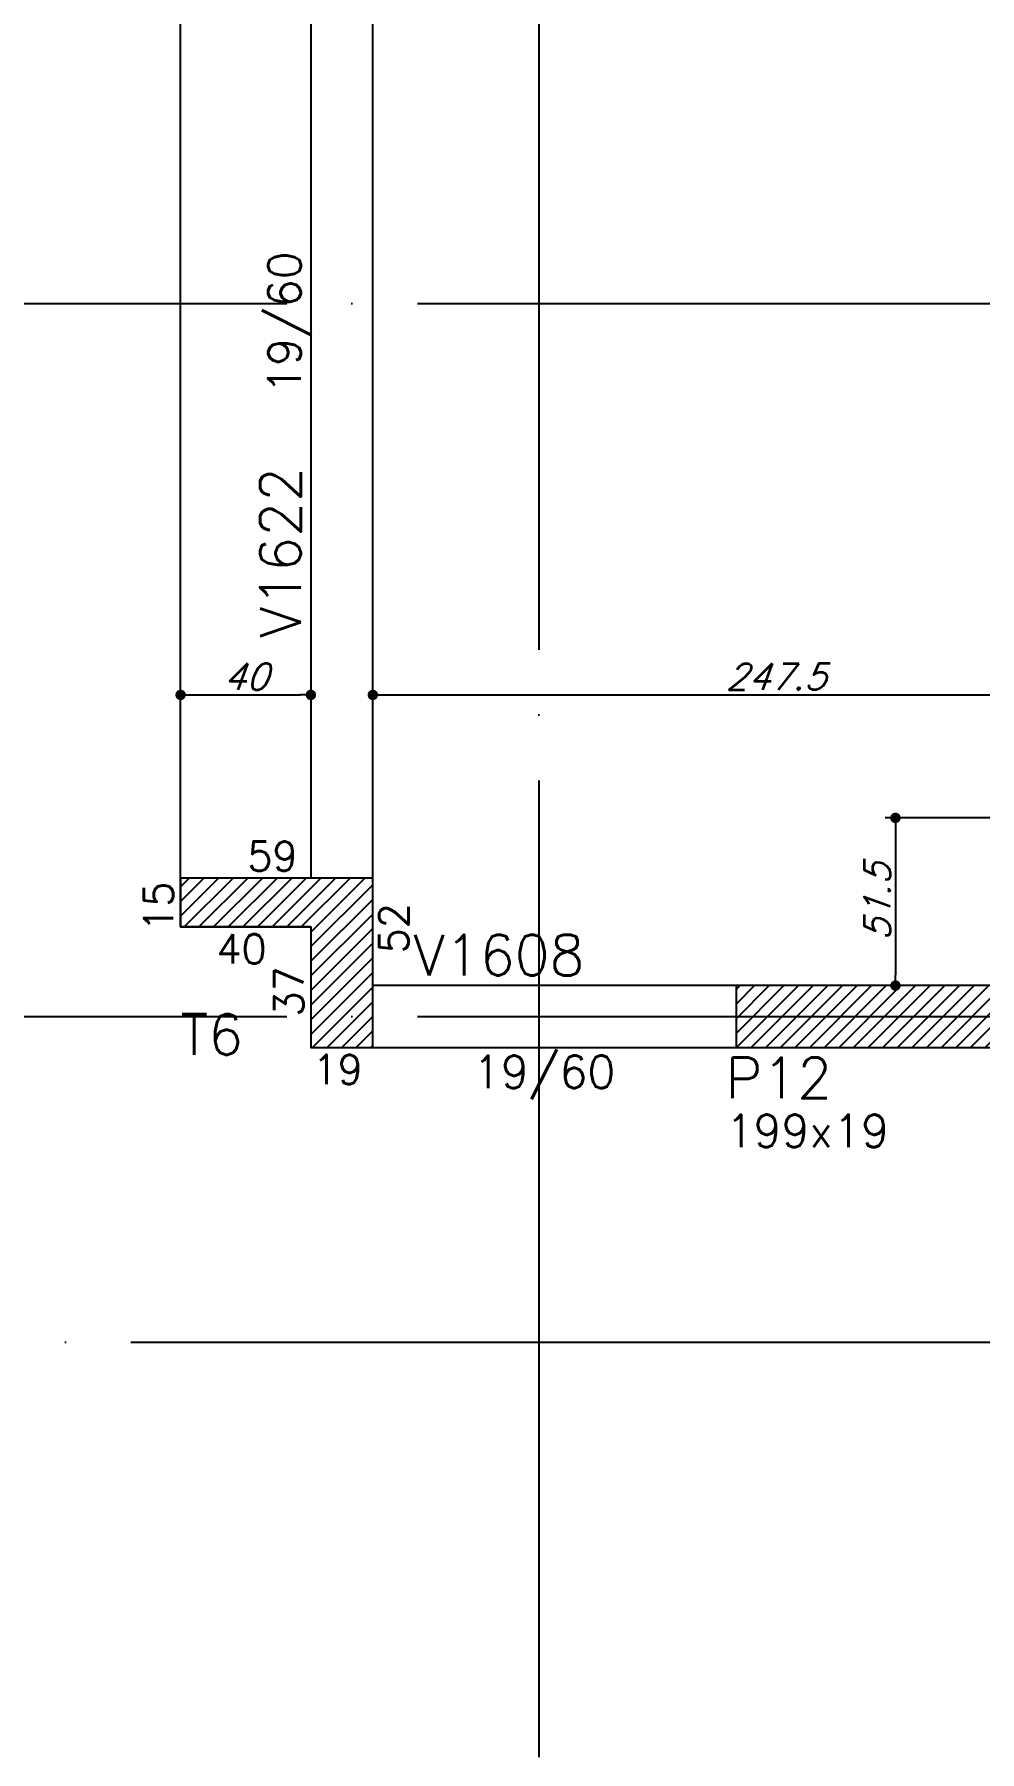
# Model space of a CAD drawing. Header units: millimetres. Extents: x -2368 to 4502, y -2283 to 2217.
# Drawn here: x -1245 to -955, y 429 to 957 of the extents above; entities that cross this region are included whole.
import ezdxf
from ezdxf.enums import TextEntityAlignment as Align

# ---------------------------------------------------------------- set-up
doc = ezdxf.new("R2010")
doc.units = ezdxf.units.MM
doc.header["$LTSCALE"] = 50
doc.linetypes.add('EIXO', pattern=[6.8, 6, -0.4, 0, -0.4])
for name, color, linetype in [('F-COTAS', 106, 'Continuous'), ('F-EIXO', 12, 'EIXO'), ('F-LAJES', 3, 'Continuous'), ('F-PILARES-DIM', 172, 'Continuous'), ('F-PILARES-HACH', 174, 'Continuous'), ('F-PILARES-NOME', 170, 'Continuous'), ('F-PILARES-S', 170, 'Continuous'), ('F-TEXTO', 6, 'Continuous'), ('F-VIGAS', 3, 'Continuous'), ('F-VIGAS-DIM', 2, 'Continuous'), ('F-VIGAS-NOME', 4, 'Continuous')]:
    doc.layers.add(name, color=color, linetype=linetype)
doc.styles.add('CP-TEXT-INCL', font='romans.shx', dxfattribs={"oblique": 20})
doc.styles.add('MCP', font='romans.shx')
doc.styles.add('ROMANS', font='romans.shx')
doc.dimstyles.new('CP-COTAS-50', dxfattribs={"dimscale": 0.64, "dimtxt": 12.5, "dimasz": 5, "dimexe": 5, "dimexo": 5, "dimgap": 2.5, "dimtad": 1, "dimdec": 1, "dimdsep": 46, "dimtxsty": 'CP-TEXT-INCL', "dimblk1": 'DOT', "dimblk2": 'DOT', "dimsah": 1, "dimcen": 9, "dimclrd": 256, "dimclre": 256, "dimclrt": 256, "dimadec": 0, "dimazin": 0, "dimtfac": 1, "dimtdec": 1, "dimtmove": 2, "dimatfit": 3, "dimldrblk": 'DOT', "dimfxl": 0, "dimtolj": 1, "dimarcsym": 0})

# ---------------------------------------------------------------- blocks, each defined once
blk = doc.blocks.new('*U12')
at = {"layer": 'F-EIXO'}
blk.add_line((0, 0), (4857.5, 0), dxfattribs=at)
at = {"layer": 'F-TEXTO', "style": 'ROMANS'}
blk.add_attdef('EIXO', text='', height=17.5, dxfattribs=at).set_placement((-28.21, 0), align=Align.MIDDLE_CENTER)
blk = doc.blocks.new('*U13')
at = {"layer": 'F-EIXO'}
blk.add_line((0, 0), (4945.5, 0), dxfattribs=at)
at = {"layer": 'F-TEXTO', "style": 'ROMANS'}
blk.add_attdef('EIXO', text='', height=17.5, dxfattribs=at).set_placement((-28.21, 0), align=Align.MIDDLE_CENTER)
blk = doc.blocks.new('*U20')
at = {"layer": 'F-EIXO'}
blk.add_line((0, 0), (0, -2728.58), dxfattribs=at)
at = {"layer": 'F-TEXTO', "style": 'ROMANS'}
blk.add_attdef('EIXO', text='', height=17.5, rotation=360, dxfattribs=at).set_placement((0, 28.21), align=Align.MIDDLE_CENTER)
blk = doc.blocks.new('_DOT')
at = {"color": 0, "linetype": 'ByBlock'}
blk.add_line((-0.5, 0), (-1, 0), dxfattribs=at)
at = {"color": 0, "linetype": 'ByBlock', "const_width": 0.5}
blk.add_lwpolyline([(-0.25, 0, 1), (0.25, 0, 1)], format="xyb", close=True, dxfattribs=at)
blk = doc.blocks.new('*D54')
at = {"layer": 'DEFPOINTS', "color": 0, "transparency": 16777216}
for p in [(-1200, 753.77), (-1160, 753.77), (-1160, 753.77)]:
    blk.add_point(p, dxfattribs=at)
at = {"layer": 'F-COTAS', "lineweight": -2, "transparency": 16777216}
blk.add_line((-1196.8, 753.77), (-1163.2, 753.77), dxfattribs=at)
at = {"layer": 'F-COTAS', "lineweight": -2, "transparency": 16777216, "xscale": 3.2, "yscale": 3.2, "zscale": 3.2, "rotation": 180}
blk.add_blockref('_DOT', (-1200, 753.77), dxfattribs=at)
at = {"layer": 'F-COTAS', "lineweight": -2, "transparency": 16777216, "xscale": 3.2, "yscale": 3.2, "zscale": 3.2}
blk.add_blockref('_DOT', (-1160, 753.77), dxfattribs=at)
at = {"layer": 'F-COTAS', "transparency": 16777216, "insert": (-1180, 759.37), "char_height": 8, "attachment_point": 5, "style": 'CP-TEXT-INCL'}
blk.add_mtext('\\A1;40', dxfattribs=at)
blk = doc.blocks.new('*D55')
at = {"layer": 'DEFPOINTS', "color": 0, "transparency": 16777216}
for p in [(-1141, 753.77), (-893.5, 753.77), (-893.5, 753.77)]:
    blk.add_point(p, dxfattribs=at)
at = {"layer": 'F-COTAS', "lineweight": -2, "transparency": 16777216}
blk.add_line((-1137.8, 753.77), (-896.7, 753.77), dxfattribs=at)
at = {"layer": 'F-COTAS', "lineweight": -2, "transparency": 16777216, "xscale": 3.2, "yscale": 3.2, "zscale": 3.2, "rotation": 180}
blk.add_blockref('_DOT', (-1141, 753.77), dxfattribs=at)
at = {"layer": 'F-COTAS', "lineweight": -2, "transparency": 16777216, "xscale": 3.2, "yscale": 3.2, "zscale": 3.2}
blk.add_blockref('_DOT', (-893.5, 753.77), dxfattribs=at)
at = {"layer": 'F-COTAS', "transparency": 16777216, "insert": (-1017.25, 759.37), "char_height": 8, "attachment_point": 5, "style": 'CP-TEXT-INCL'}
blk.add_mtext('\\A1;247.5', dxfattribs=at)
blk = doc.blocks.new('*D138')
at = {"layer": 'DEFPOINTS', "color": 0, "transparency": 16777216}
for p in [(-946.5, 716), (-980.56, 664.5), (-946.5, 664.5)]:
    blk.add_point(p, dxfattribs=at)
at = {"layer": 'F-COTAS', "lineweight": -2, "transparency": 16777216}
for p, q in [((-949.7, 716), (-983.76, 716)), ((-980.56, 712.8), (-980.56, 667.7)), ((-949.7, 664.5), (-983.76, 664.5))]:
    blk.add_line(p, q, dxfattribs=at)
at = {"layer": 'F-COTAS', "lineweight": -2, "transparency": 16777216, "xscale": 3.2, "yscale": 3.2, "zscale": 3.2}
for p, rotation in [((-980.56, 716), 90), ((-980.56, 664.5), 270)]:
    blk.add_blockref('_DOT', p, dxfattribs=dict(at, rotation=rotation))
at = {"layer": 'F-COTAS', "transparency": 16777216, "insert": (-986.16, 690.25), "char_height": 8, "attachment_point": 5, "rotation": 90, "style": 'CP-TEXT-INCL'}
blk.add_mtext('\\A1;51.5', dxfattribs=at)
blk = doc.blocks.new('*D226')
at = {"layer": 'DEFPOINTS', "color": 0, "transparency": 16777216}
for p in [(-1720.01, 1438), (-1200, 1438), (-1389, -579)]:
    blk.add_point(p, dxfattribs=at)
at = {"layer": 'F-COTAS', "lineweight": -2, "transparency": 16777216}
for p, q in [((-1203.2, 1438), (-1723.21, 1438)), ((-1720.01, -575.8), (-1720.01, 1434.8)), ((-1392.2, -579), (-1723.21, -579))]:
    blk.add_line(p, q, dxfattribs=at)
at = {"layer": 'F-COTAS', "lineweight": -2, "transparency": 16777216, "xscale": 3.2, "yscale": 3.2, "zscale": 3.2}
for p, rotation in [((-1720.01, 1438), 90), ((-1720.01, -579), 270)]:
    blk.add_blockref('_DOT', p, dxfattribs=dict(at, rotation=rotation))
at = {"layer": 'F-COTAS', "transparency": 16777216, "insert": (-1725.61, 429.5), "char_height": 8, "attachment_point": 5, "rotation": 90, "style": 'CP-TEXT-INCL'}
blk.add_mtext('\\A1;2017', dxfattribs=at)

msp = doc.modelspace()

# ---------------------------------------------------------------- hatches: boundary and pattern name
at = {"layer": 'F-COTAS'}
h = msp.add_hatch(dxfattribs=at)
h.set_pattern_fill('ANSI32', color=256)
h.paths.add_polyline_path([(-1155.982, 845.288), (-1155.982, 897.193), (-1178.839, 897.193), (-1178.839, 845.288)], flags=9)
h = msp.add_hatch(dxfattribs=at)
h.set_pattern_fill('ANSI32', color=256)
h.paths.add_polyline_path([(-1160, 768.711), (-1160, 830.913), (-1178.75, 830.913), (-1178.75, 768.711)], flags=9)
h = msp.add_hatch(dxfattribs=at)
h.set_pattern_fill('ANSI32', color=256)
h.paths.add_polyline_path([(-1180.464, 697.5), (-1161.821, 697.5), (-1161.821, 711), (-1180.464, 711)], flags=9)
h = msp.add_hatch(dxfattribs=at)
h.set_pattern_fill('ANSI32', color=256)
h.paths.add_polyline_path([(-1200, 681.321), (-1200, 699.107), (-1213.5, 699.107), (-1213.5, 681.321)], flags=9)
h = msp.add_hatch(dxfattribs=at)
h.set_pattern_fill('ANSI32', color=256)
h.paths.add_polyline_path([(-1127.827, 673.417), (-1127.827, 692.488), (-1141.327, 692.488), (-1141.327, 673.417)], flags=9)
h = msp.add_hatch(dxfattribs=at)
h.set_pattern_fill('ANSI32', color=256)
h.paths.add_polyline_path([(-1189.964, 669), (-1170.893, 669), (-1170.893, 682.5), (-1189.964, 682.5)], flags=9)
h = msp.add_hatch(dxfattribs=at)
h.set_pattern_fill('ANSI32', color=256)
h.paths.add_polyline_path([(-1131.03, 664.5), (-1068.827, 664.5), (-1068.827, 683.25), (-1131.03, 683.25)], flags=9)
h = msp.add_hatch(dxfattribs=at)
h.set_pattern_fill('ANSI32', color=256)
h.paths.add_polyline_path([(-1160, 654.036), (-1160, 673.107), (-1173.5, 673.107), (-1173.5, 654.036)], flags=9)
h = msp.add_hatch(dxfattribs=at)
h.set_pattern_fill('ANSI32', color=256)
h.paths.add_polyline_path([(-1202.603, 640.09), (-1177.305, 640.09), (-1177.305, 658.84), (-1202.603, 658.84)], flags=9)
h = msp.add_hatch(dxfattribs=at)
h.set_pattern_fill('ANSI32', color=256)
h.paths.add_polyline_path([(-1111.202, 625.857), (-1059.298, 625.857), (-1059.298, 648.714), (-1111.202, 648.714)], flags=9)
h = msp.add_hatch(dxfattribs=at)
h.set_pattern_fill('ANSI32', color=256)
h.paths.add_polyline_path([(-1159.179, 632), (-1141.821, 632), (-1141.821, 645.5), (-1159.179, 645.5)], flags=9)
h = msp.add_hatch(dxfattribs=at)
h.set_pattern_fill('ANSI32', color=256)
h.paths.add_polyline_path([(-1033.418, 626.75), (-995.025, 626.75), (-995.025, 645.5), (-1033.418, 645.5)], flags=9)
h = msp.add_hatch(dxfattribs=at)
h.set_pattern_fill('ANSI32', color=256)
h.paths.add_polyline_path([(-1032.317, 612.375), (-976.364, 612.375), (-976.364, 627.375), (-1032.317, 627.375)], flags=9)
at = {"layer": 'F-PILARES-HACH', "linetype": 'Continuous'}
h = msp.add_hatch(dxfattribs=at)
h.set_pattern_fill('ANSI31', color=256, style=0)
h.paths.add_polyline_path([(-1141, 697.5), (-1200, 697.5), (-1200, 682.5), (-1160, 682.5), (-1160, 645.5), (-1141, 645.5)], flags=16)
h = msp.add_hatch(dxfattribs=at)
h.set_pattern_fill('ANSI31', color=256, style=0)
h.paths.add_polyline_path([(-1029.5, 645.5), (-830.5, 645.5), (-830.5, 664.5), (-1029.5, 664.5)], flags=16)

# ---------------------------------------------------------------- linework, layer by layer
at = {"layer": 'F-LAJES', "linetype": 'Continuous'}
for p, q in [((-1200, 682.5), (-1200, 1438)), ((-1160, 682.5), (-1200, 682.5))]:
    msp.add_line(p, q, dxfattribs=at)
at = {"layer": 'F-PILARES-S', "linetype": 'Continuous'}
for points in [[(-1141, 697.5), (-1200, 697.5), (-1200, 682.5), (-1160, 682.5), (-1160, 645.5), (-1141, 645.5), (-1141, 697.5)], [(-1029.5, 645.5), (-830.5, 645.5), (-830.5, 664.5), (-1029.5, 664.5), (-1029.5, 645.5)]]:
    msp.add_lwpolyline(points, dxfattribs=at)
at = {"layer": 'F-VIGAS'}
for points in [[(-1160, 1398), (-1160, 697.5)], [(-1141, 697.5), (-1141, 1315)], [(-1029.5, 664.5), (-1141, 664.5)], [(-1141, 645.5), (-1029.5, 645.5)]]:
    msp.add_lwpolyline(points, dxfattribs=at)

# ---------------------------------------------------------------- block references
at = {"layer": 'F-EIXO', "linetype": 'Continuous'}
for name, p in [('*U20', (-1090, 1747.82)), ('*U12', (-1807.517, 874)), ('*U12', (-1807.517, 655)), ('*U13', (-1895.471, 555))]:
    msp.add_blockref(name, p, dxfattribs=at)

# ---------------------------------------------------------------- texts
at = {"layer": 'F-PILARES-DIM', "linetype": 'Continuous', "style": 'MCP'}
for s, height, p in [('59', 9, (-1179.5, 699.75)), ('40', 9, (-1189, 671.25)), ('19', 9, (-1159.5, 634.25)), ('199x19', 10, (-1032.674, 614.875))]:
    msp.add_text(s, height=height, dxfattribs=at).set_placement(p)
for s, p in [('15', (-1202.25, 681)), ('52', (-1130.077, 674.381)), ('37', (-1162.25, 655))]:
    msp.add_text(s, height=9, rotation=90, dxfattribs=at).set_placement(p)
at = {"layer": 'F-PILARES-NOME', "linetype": 'Continuous', "style": 'MCP'}
for s, p in [('T6', (-1200.073, 643.215)), ('P12', (-1032.674, 629.875))]:
    msp.add_text(s, height=12.5, dxfattribs=at).set_placement(p)
at = {"layer": 'F-VIGAS-DIM', "linetype": 'Continuous', "style": 'MCP'}
msp.add_text('19/60', height=10, rotation=90, dxfattribs=at).set_placement((-1163.125, 846.24))
msp.add_text('19/60', height=10, dxfattribs=at).set_placement((-1110.25, 633))
at = {"layer": 'F-VIGAS-NOME', "linetype": 'Continuous', "style": 'MCP'}
msp.add_text('V1622', height=12.5, rotation=90, dxfattribs=at).set_placement((-1163.125, 771.24))
msp.add_text('V1608', height=12.5, dxfattribs=at).set_placement((-1128.5, 667.625))

# ---------------------------------------------------------------- dimensions: what is measured, and where the dimension line sits
at = {"layer": 'F-COTAS'}
for base, p1, p2, angle, picture, middle in [((-1720.011, 1438), (-1389, -579), (-1200, 1438), 90, '*D226', (-1725.611, 429.5)), ((-893.5, 753.767), (-1141, 753.767), (-893.5, 753.767), 180, '*D55', (-1017.25, 759.367)), ((-980.556, 664.5), (-946.5, 716), (-946.5, 664.5), 90, '*D138', (-986.156, 690.25))]:
    dim = msp.add_linear_dim(base=base, p1=p1, p2=p2, angle=angle, dimstyle='CP-COTAS-50', dxfattribs=at)
    dim.commit()
    dim.dimension.update_dxf_attribs({"geometry": picture, "text_midpoint": middle})
dim = msp.add_aligned_dim(p1=(-1200, 753.767), p2=(-1160, 753.767), distance=0, dimstyle='CP-COTAS-50', dxfattribs=at)
dim.commit()
dim.dimension.update_dxf_attribs({"geometry": '*D54', "text_midpoint": (-1180, 759.367)})

doc.saveas('drawing.dxf')
